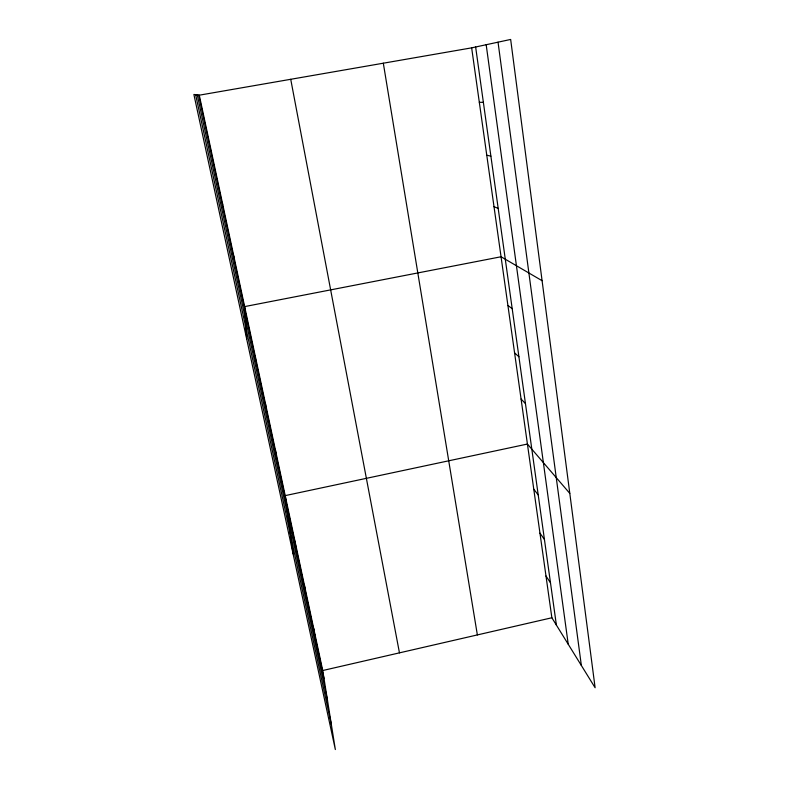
<?xml version="1.0" encoding="UTF-8"?>
<svg xmlns="http://www.w3.org/2000/svg" width="789" height="789" viewBox="0 0 789 789"><rect width="100%" height="100%" fill="white"/><g stroke="black" fill="none" stroke-linecap="round" stroke-linejoin="round"><path stroke-width="1.18" d="M222.478 205.663L222.626 203.937M210.781 151.212L211.127 150.354M322.731 670.522L551.866 617.767L595.113 687.732L510.661 39.45L471.654 47.853L199.292 95.183L193.887 94.453L335.345 749.55L322.731 670.522L199.292 95.183M479.317 102.304L483.381 102.353M486.764 155.236L490.886 156.133M494.013 206.698L498.194 208.404M542.082 280.697L501.054 256.76L244.649 306.596L246.701 339.023M507.909 305.471L512.199 308.657M514.586 352.89L518.915 356.766M521.085 399.066L525.454 403.583M569.796 493.391L527.417 444.049L285.204 495.62L293.094 553.878M533.768 489.19L538.206 494.91M539.962 533.157L544.43 539.439M545.998 576.009L550.485 582.815M195.642 94.69L331.321 724.351M198.739 95.114L324.042 678.757M197.28 94.917L327.494 700.356M290.727 79.294L399.461 652.858M383.316 63.199L477.365 634.918M313.716 628.517L314.919 636.25M304.465 585.389L305.55 592.598M294.968 541.116L295.914 547.744M475.639 46.985L556.393 625.085M471.654 47.853L551.866 617.767M486.182 44.717L568.228 644.228M498.037 42.162L581.355 665.462M275.479 450.272L276.15 455.687M265.479 403.682L266.011 408.446M255.212 355.809L255.587 359.883M233.791 255.991L233.83 258.545"/></g></svg>
